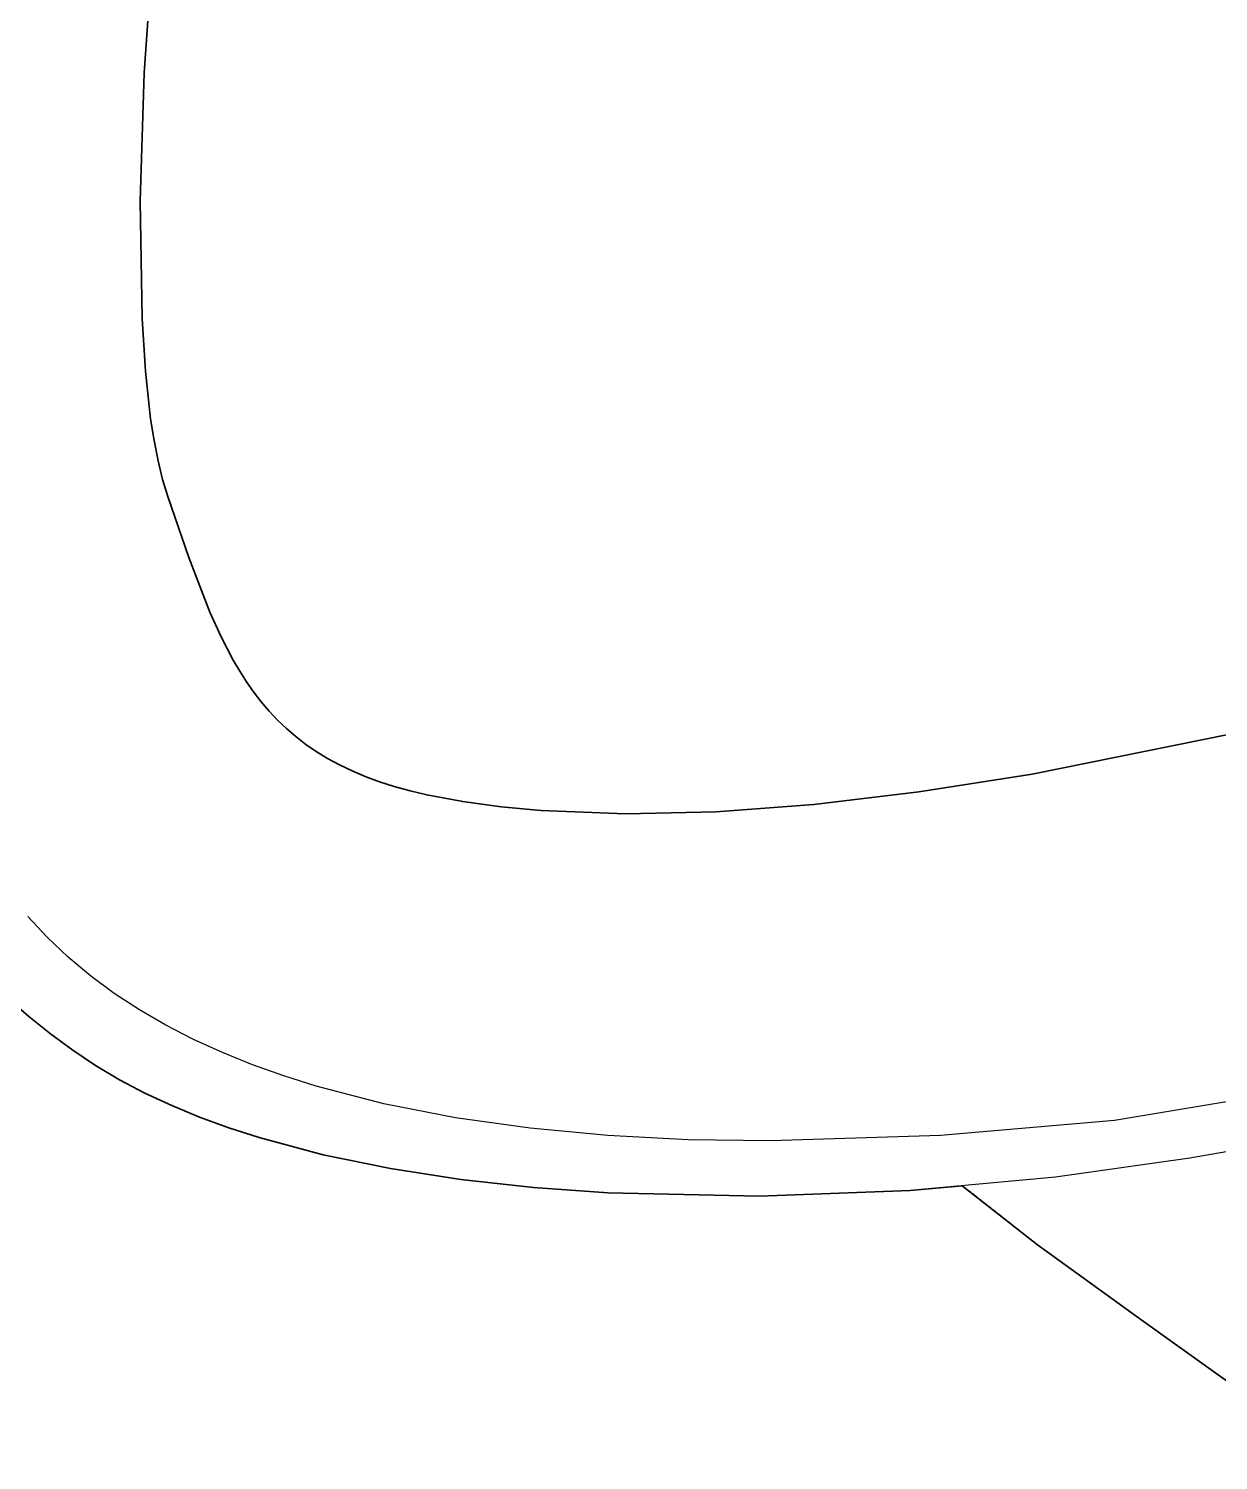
# Model space of a CAD drawing. Header units: millimetres. Extents: x 0 to 1842, y -1115 to 1018.
# Drawn here: x 1322.5 to 1451.4, y 353.8 to 509 of the extents above; entities that cross this region are included whole.
import ezdxf

# ---------------------------------------------------------------- set-up
doc = ezdxf.new("R2010")
doc.units = ezdxf.units.MM
doc.layers.add('Blocks', color=7, linetype='Continuous')
doc.layers.add('Blocks$Inner', color=7, linetype='Continuous', lineweight=25, true_color=0x007f00)
doc.layers.add('Blocks$Outline', color=7, linetype='Continuous', lineweight=35, true_color=0xff3f3f)

# ---------------------------------------------------------------- blocks, each defined once
blk = doc.blocks.new('Oxford High Office Chair Side')
at = {"layer": 'Blocks$Inner'}
for points in [[(604.01, 423.95), (574.35, 419.28), (386.67, 386.58), (372.11, 384.5), (356.38, 383.08), (340.04, 382.47), (323.63, 382.82), (315.56, 383.39), (307.68, 384.26), (300.06, 385.44), (292.75, 386.95), (285.84, 388.8), (282.55, 389.86), (279.38, 391.01), (276.35, 392.27), (273.45, 393.61), (270.7, 395.06), (268.11, 396.61), (265.63, 398.27), (263.22, 400.04), (260.87, 401.92), (258.58, 403.9)], [(603.71, 428.2), (378.49, 390.67), (359.65, 389.04), (341.24, 388.44), (332.31, 388.57), (323.61, 389.02), (315.19, 389.81), (307.09, 390.95), (299.35, 392.46), (292.01, 394.37), (288.51, 395.48), (285.12, 396.69), (281.86, 398.01), (278.72, 399.45), (275.72, 400.99), (272.85, 402.65), (270.12, 404.43), (267.55, 406.33), (265.12, 408.36), (262.86, 410.51), (260.75, 412.78)], [(277.19, 559), (273.35, 504.19), (272.95, 490.29), (273.14, 477.58), (273.5, 471.88), (274.07, 466.71), (274.44, 464.35), (274.87, 462.15), (275.36, 460.13), (275.92, 458.3), (278.2, 451.68), (280.49, 445.76), (281.71, 443.07), (283.02, 440.55), (283.72, 439.36), (284.46, 438.21), (285.23, 437.11), (286.04, 436.05), (286.9, 435.03), (287.81, 434.06), (288.78, 433.14), (289.8, 432.26), (290.88, 431.42), (292.02, 430.64), (293.24, 429.89), (294.52, 429.19), (295.89, 428.54), (297.33, 427.93), (298.85, 427.36), (300.47, 426.84), (302.18, 426.37), (303.98, 425.94), (307.88, 425.23), (312.06, 424.67), (316.39, 424.27), (325.53, 423.9), (335.35, 424.11), (345.93, 424.9), (357.32, 426.27), (369.6, 428.2), (397.07, 433.77)]]:
    blk.add_lwpolyline(points, dxfattribs=at)
for points in [[(370.15, 377.18), (362.01, 383.59)], [(381.09, 369.26), (370.15, 377.18)], [(402.7, 353.82), (381.09, 369.26)]]:
    blk.add_open_spline(points, degree=1, dxfattribs=at)
at = {"layer": 'Blocks$Outline'}
for points in [[(362.01, 383.59), (356.38, 383.08), (340.04, 382.47), (323.63, 382.82), (315.56, 383.39), (307.68, 384.26), (300.06, 385.44), (292.75, 386.95), (285.84, 388.8), (282.55, 389.86), (279.38, 391.01), (276.35, 392.27), (273.45, 393.61), (270.7, 395.06), (268.11, 396.61), (265.63, 398.27), (263.22, 400.04), (260.87, 401.92), (258.58, 403.9)], [(277.19, 559), (273.35, 504.19), (272.95, 490.29), (273.14, 477.58), (273.5, 471.88), (274.07, 466.71), (274.44, 464.35), (274.87, 462.15), (275.36, 460.13), (275.92, 458.3), (278.2, 451.68), (280.49, 445.76), (281.71, 443.07), (283.02, 440.55), (283.72, 439.36), (284.46, 438.21), (285.23, 437.11), (286.04, 436.05), (286.9, 435.03), (287.81, 434.06), (288.78, 433.14), (289.8, 432.26), (290.88, 431.42), (292.02, 430.64), (293.24, 429.89), (294.52, 429.19), (295.89, 428.54), (297.33, 427.93), (298.85, 427.36), (300.47, 426.84), (302.18, 426.37), (303.98, 425.94), (307.88, 425.23), (312.06, 424.67), (316.39, 424.27), (325.53, 423.9), (335.35, 424.11), (345.93, 424.9), (357.32, 426.27), (369.6, 428.2), (397.07, 433.77)], [(393.17, 360.62), (381.09, 369.26), (370.15, 377.18), (362.01, 383.59)]]:
    blk.add_lwpolyline(points, dxfattribs=at)

msp = doc.modelspace()

# ---------------------------------------------------------------- block references
at = {"layer": 'Blocks'}
msp.add_blockref('Oxford High Office Chair Side', (1061.69, 0), dxfattribs=at)

doc.saveas('drawing.dxf')
